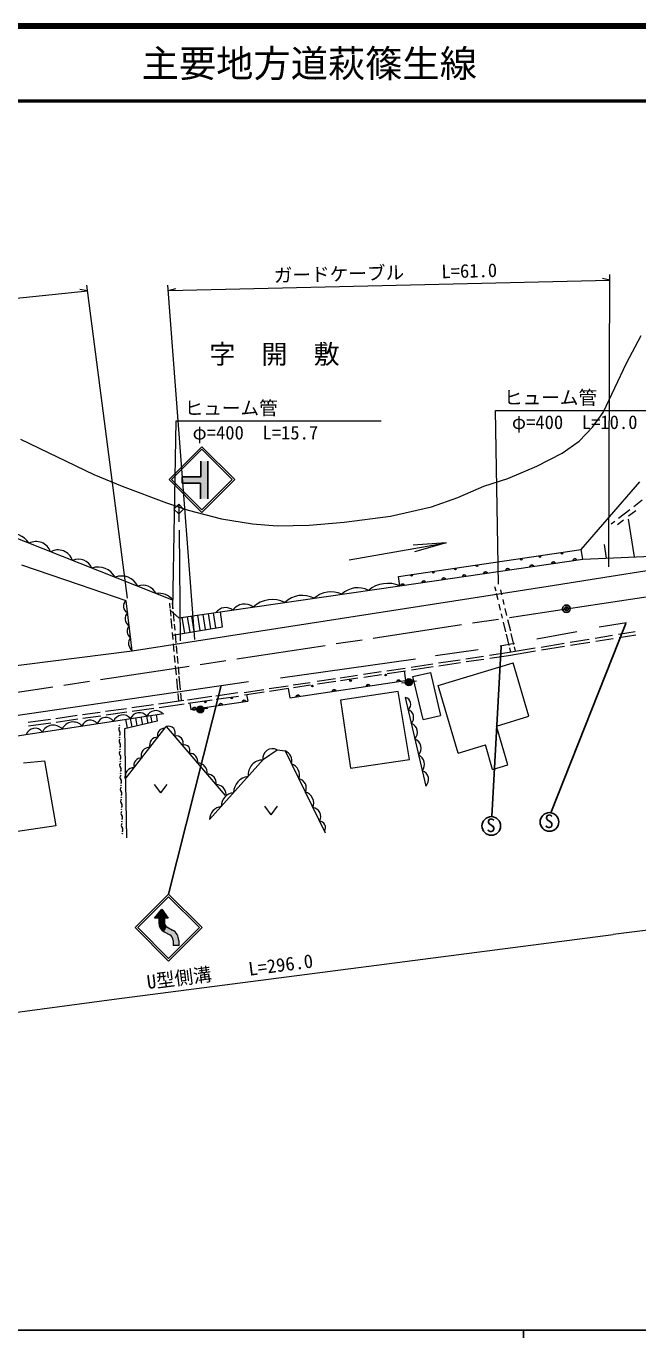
# Model space of a CAD drawing. Units: millimetres, scale not verified. Extents: x 40000 to 680000, y 20000 to 380000.
# Drawn here: x 201233 to 283331, y 204000 to 380000 of the extents above; entities that cross this region are included whole.
import ezdxf
from ezdxf.enums import TextEntityAlignment as Align

# ---------------------------------------------------------------- set-up
doc = ezdxf.new("R2010")
doc.units = ezdxf.units.MM
doc.header["$LTSCALE"] = 1000
doc.header["$PDMODE"] = 32
doc.header["$PDSIZE"] = 500
doc.linetypes.add('CHAIN', pattern=[18.5, 12, -1.5, 3.5, -1.5])
for name, color, linetype, lineweight in [('M-BGD', 7, 'Continuous', 13), ('M-BMK', 2, 'CHAIN', 13), ('M-BMK-SRVR', 3, 'Continuous', 25), ('M-STR-HTXT', 7, 'Continuous', 13), ('M-STR-STRC', 7, 'Continuous', 25), ('M-TTL', 2, 'Continuous', 140), ('M-TTL-BAND', 7, 'Continuous', 25), ('M-TTL-LINE', 7, 'Continuous', 50)]:
    doc.layers.add(name, color=color, linetype=linetype, lineweight=lineweight)
doc.layers.add('M-TTL-TXT', color=7, linetype='Continuous')
doc.styles.add('ＭＳ ゴシック', font='')
doc.styles.get('ＭＳ ゴシック').set_extended_font_data('MS Gothic')

msp = doc.modelspace()

# ---------------------------------------------------------------- hatches: boundary and pattern name
at = {"layer": 'M-BGD'}
for points in [[(253074, 292039, 0.9931), (252129, 291910, 0.00346), (252130, 291904, 0.9931)], [(225086, 288392, 0.9931), (224142, 288263, 0.00346), (224143, 288257, 0.9931)]]:
    msp.add_hatch(color=256, dxfattribs=at).paths.add_polyline_path(points)
at = {"layer": 'M-STR-STRC'}
for points in [[(224651, 316583), (224651, 318687), (222153, 318687), (222153, 319511), (224687, 319511), (224687, 321633), (225600, 321633), (225600, 316583)], [(224651, 316583), (224651, 318687), (222153, 318687), (222153, 319511), (224687, 319511), (224687, 321633), (225600, 321633), (225600, 316583)], [(224651, 316583), (224651, 318687), (222153, 318687), (222153, 319511), (224687, 319511), (224687, 321633), (225600, 321633), (225600, 316583)], [(224651, 316583), (224651, 318687), (222153, 318687), (222153, 319511), (224687, 319511), (224687, 321633), (225600, 321633), (225600, 316583)], [(224651, 316583), (224651, 318687), (222153, 318687), (222153, 319511), (224687, 319511), (224687, 321633), (225600, 321633), (225600, 316583)], [(225600, 321633), (224687, 321633), (224687, 319511), (222153, 319511), (222153, 318687), (224651, 318687), (224651, 316583), (225600, 316583)], [(218465, 260288), (219449, 261517), (220300, 260288)], [(218465, 260288), (219449, 261517), (220300, 260288)], [(219010, 260288), (218465, 260288), (219449, 261517), (220300, 260288), (219755, 260288)], [(219748, 258483), (220102, 259137, -0.27503), (219786, 259668), (219786, 260288), (219043, 260288), (219043, 259668, 0.27503)], [(220878, 258716), (220102, 259137), (219748, 258483), (220523, 258063, -0.27503), (220957, 257332), (220957, 256649), (221701, 256649), (221701, 257332, 0.27503)]]:
    msp.add_hatch(color=256, dxfattribs=at).paths.add_polyline_path(points)

# ---------------------------------------------------------------- linework, layer by layer
at = {"layer": 'M-BGD'}
for p, q in [((281814, 334799), (283770, 338490)), ((278691, 328143), (281814, 334799)), ((277240, 326219), (278691, 328143)), ((275442, 324326), (277240, 326219)), ((200450, 324593), (210302, 319847)), ((273171, 322686), (275442, 324326)), ((269764, 320983), (273171, 322686)), ((265884, 319311), (269764, 320983)), ((210302, 319847), (214119, 318270)), ((262666, 318270), (265884, 319311)), ((275751, 309760), (283607, 318858)), ((214119, 318270), (220049, 316030)), ((259196, 316756), (262666, 318270)), ((220049, 316030), (222952, 315052)), ((222952, 315052), (227462, 313917)), ((250143, 314264), (255632, 315525)), ((255632, 315525), (259196, 316756)), ((282276, 315112), (280746, 313925)), ((283941, 316405), (282781, 315505)), ((227462, 313917), (231595, 313223)), ((239229, 313033), (243897, 313444)), ((243897, 313444), (250143, 314264)), ((280267, 313553), (279773, 313169)), ((281415, 313717), (280618, 313105)), ((283056, 314976), (282098, 314241)), ((282899, 308794), (282101, 313863)), ((198494, 311866), (220959, 302961)), ((231595, 313223), (234907, 312939)), ((234907, 312939), (239229, 313033)), ((244598, 308416), (257594, 310656)), ((251200, 306164), (275751, 309760)), ((257594, 310656), (253199, 310340)), ((257594, 310656), (253347, 309482)), ((275937, 308495), (275751, 309760)), ((279123, 308632), (278852, 310443)), ((251385, 304900), (275937, 308495)), ((275937, 308495), (287232, 308981)), ((208383, 305049), (200644, 307699)), ((214640, 302910), (208383, 305049)), ((215452, 296204), (271319, 304869)), ((221718, 300593), (251385, 304900)), ((251385, 304900), (251200, 306164)), ((264300, 304191), (264163, 304760)), ((215452, 296204), (214640, 302910)), ((264582, 303020), (264377, 303868)), ((265092, 303696), (264931, 304363)), ((265403, 302403), (265240, 303083)), ((220472, 302560), (220530, 301919)), ((220546, 301746), (220630, 300828)), ((220567, 301624), (221718, 300593)), ((220840, 302612), (220914, 301801)), ((220949, 301426), (221064, 300166)), ((224573, 298916), (224254, 300962)), ((225321, 299040), (225003, 301070)), ((226011, 299154), (225696, 301171)), ((226693, 299267), (226380, 301270)), ((227602, 299418), (227292, 301403)), ((264910, 301657), (264721, 302443)), ((265172, 300570), (265035, 301140)), ((265755, 300944), (265530, 301879)), ((220659, 300519), (220780, 299197)), ((220862, 298301), (227602, 299418)), ((221100, 299780), (221174, 298972)), ((222513, 298575), (222187, 300662)), ((223223, 298692), (222899, 300765)), ((223788, 298786), (223466, 300847)), ((265612, 298746), (265303, 300030)), ((266267, 298821), (265898, 300353)), ((278144, 299388), (281824, 299977)), ((220830, 298653), (220918, 297692)), ((221220, 298468), (221335, 297212)), ((266061, 296882), (265686, 298440)), ((266699, 297028), (266344, 298502)), ((269795, 297811), (275158, 298757)), ((274239, 297336), (276808, 297760)), ((277597, 297890), (279937, 298277)), ((277681, 297475), (280023, 297854)), ((280726, 298407), (282975, 298778)), ((280812, 297982), (283084, 298350)), ((160664, 289170), (215452, 296204)), ((220970, 297119), (221065, 296081)), ((221367, 296866), (221464, 295807)), ((256163, 295558), (261883, 296378)), ((263418, 295584), (265809, 295945)), ((264865, 296857), (266762, 297203)), ((265809, 295945), (269556, 296563)), ((265955, 295576), (269603, 296167)), ((266269, 296021), (266134, 296581)), ((266916, 296128), (266775, 296714)), ((270346, 296694), (273450, 297206)), ((270392, 296295), (273498, 296798)), ((274287, 296926), (276892, 297347)), ((221114, 295546), (221199, 294626)), ((221241, 294165), (221349, 292983)), ((221495, 295459), (221586, 294474)), ((221628, 294014), (221719, 293017)), ((235375, 292572), (253471, 295095)), ((252898, 293995), (255801, 294433)), ((252942, 293626), (255845, 294061)), ((256554, 291537), (266621, 294594)), ((256592, 294553), (259466, 294987)), ((256635, 294180), (259510, 294610)), ((260257, 295106), (262628, 295464)), ((260301, 294729), (262673, 295084)), ((263463, 295203), (265955, 295576)), ((268721, 287397), (266621, 294594)), ((221402, 292406), (221538, 290915)), ((221740, 292787), (221908, 290958)), ((236615, 289883), (252159, 292212)), ((240296, 292091), (242744, 292461)), ((243395, 292559), (245715, 292910)), ((243437, 292202), (245758, 292549)), ((246506, 293029), (248874, 293387)), ((246548, 292668), (248917, 293023)), ((249664, 293506), (252108, 293875)), ((249707, 293141), (252151, 293508)), ((251958, 293479), (252159, 292212)), ((253117, 292749), (255515, 293296)), ((254534, 286959), (253117, 292749)), ((255515, 293296), (256857, 287489)), ((172134, 283483), (231064, 292085)), ((221580, 290461), (221673, 289449)), ((221949, 290512), (222041, 289501)), ((226671, 290154), (229632, 290572)), ((230508, 290613), (233139, 291010)), ((230547, 290270), (233179, 290664)), ((233833, 291115), (236386, 291500)), ((233874, 290768), (236427, 291151)), ((236413, 291149), (236615, 289883)), ((237080, 291605), (239368, 291951)), ((237122, 291255), (239409, 291598)), ((240338, 291737), (242786, 292104)), ((251181, 290709), (243434, 289564)), ((252666, 281604), (251181, 290709)), ((252129, 291910), (251598, 291842)), ((253606, 292101), (253075, 292032)), ((259205, 282452), (256554, 291537)), ((215390, 288563), (218300, 288973)), ((219011, 289074), (222375, 289548)), ((219067, 288588), (222450, 289069)), ((222905, 289623), (226142, 290079)), ((222961, 289141), (226216, 289603)), ((223185, 289173), (223319, 288329)), ((223319, 288329), (230968, 289415)), ((226726, 289675), (229743, 290104)), ((230825, 290311), (230968, 289415)), ((243434, 289564), (244759, 280426)), ((252117, 289922), (254867, 278025)), ((172971, 280646), (219720, 287791)), ((201476, 286600), (204479, 287024)), ((205189, 287124), (208064, 287529)), ((205247, 286627), (208141, 287038)), ((208775, 287630), (211170, 287967)), ((208832, 287136), (211246, 287479)), ((211886, 288069), (214678, 288462)), ((211943, 287577), (214754, 287976)), ((214831, 285823), (214608, 287009)), ((215451, 285964), (215236, 287105)), ((215447, 288075), (218376, 288490)), ((216133, 286120), (215928, 287211)), ((216866, 286288), (216671, 287325)), ((217591, 286453), (217406, 287437)), ((218155, 286582), (217978, 287524)), ((218682, 287632), (218826, 286736)), ((224142, 288263), (223611, 288195)), ((225618, 288454), (225087, 288385)), ((254534, 286959), (256857, 287489)), ((264377, 286078), (268721, 287397)), ((201534, 286100), (204557, 286529)), ((218826, 286736), (214410, 285726)), ((214410, 285726), (214687, 271072)), ((214538, 278964), (220037, 286044)), ((220037, 286044), (227949, 276772)), ((265894, 280880), (264377, 286078)), ((259205, 282452), (262884, 283569)), ((263850, 280260), (262884, 283569)), ((225835, 273538), (233101, 281632)), ((233101, 281632), (234910, 282894)), ((234910, 282894), (235982, 282747)), ((235982, 282747), (241380, 271776)), ((244759, 280426), (252666, 281604)), ((200870, 281131), (203667, 281405)), ((203667, 281405), (205202, 272698)), ((263850, 280260), (265894, 280880)), ((218431, 278266), (219272, 277125)), ((220113, 278266), (219272, 277125)), ((233226, 275332), (234067, 274192)), ((234908, 275332), (234067, 274192)), ((205202, 272698), (191743, 270722))]:
    msp.add_line(p, q, dxfattribs=at)
at = {"layer": 'M-BGD', "lineweight": 25}
for p, q in [((281711, 299832), (271675, 274451)), ((264980, 296783), (263740, 273930))]:
    msp.add_line(p, q, dxfattribs=at)
at = {"layer": 'M-BGD'}
msp.add_lwpolyline([(271319, 304869), (292730, 308268), (297086, 309378), (300004, 311555)], dxfattribs=at)
for centre, radius in [((267689, 308456), 107), ((270201, 308824), 107), ((273149, 309256), 107), ((252973, 306301), 107), ((255883, 306728), 107), ((258844, 307161), 107), ((261752, 307587), 107), ((244773, 292191), 107), ((249484, 292927), 107), ((252602, 291971), 477), ((239642, 291455), 107), ((224614, 288324), 477), ((225272, 289332), 107), ((228820, 289843), 107), ((213730, 286196), 25), ((213774, 284581), 25), ((213818, 282967), 25), ((213862, 281352), 25), ((213906, 279737), 25), ((213950, 278123), 25), ((213994, 276508), 25), ((214038, 274893), 25), ((214082, 273279), 25), ((214126, 271664), 25)]:
    msp.add_circle(centre, radius, dxfattribs=at)
at = {"layer": 'M-BGD', "lineweight": 25}
for centre in [(263667, 272682), (271470, 273218)]:
    msp.add_circle(centre, 1250, dxfattribs=at)
at = {"layer": 'M-BGD'}
for centre, radius, start, end in [((199167, 309004), 2939, 33.50539, 103.25207), ((202554, 308775), 2075, 19.96408, 116.79338), ((205481, 307656), 2072, 18.6223, 118.13516), ((208224, 306483), 1994, 23.75096, 113.00651), ((210871, 304803), 2616, 28.43468, 108.32278), ((214061, 303877), 2346, 24.46774, 112.28973), ((216906, 303071), 1914, 25.00001, 111.75745), ((245737, 301639), 3017, 61.45941, 135.05869), ((249772, 301214), 4023, 66.37144, 130.14666), ((215214, 302165), 940, 127.63136, 246.18112), ((218991, 301380), 2524, 38.77969, 97.97777), ((234273, 299335), 3733, 63.01357, 133.50453), ((238302, 300310), 3314, 61.72584, 134.79226), ((242156, 300610), 3475, 65.41783, 131.10027), ((215623, 300512), 1119, 134.85758, 238.95489), ((228003, 300364), 1617, 52.57651, 143.94159), ((230531, 300564), 1887, 51.57695, 144.94115), ((215840, 298836), 1070, 137.87687, 235.93561), ((216194, 297179), 1226, 141.09701, 232.71547), ((251970, 289047), 888, 305.53378, 80.49244), ((211962, 285953), 1283, 38.82793, 158.55107), ((214207, 286225), 1354, 40.55053, 156.82848), ((216424, 286595), 1293, 40.61505, 156.76396), ((218597, 286819), 1342, 44.79832, 152.58069), ((252075, 287230), 1170, 316.61145, 69.41476), ((202399, 284561), 1234, 36.51242, 160.86659), ((204864, 284557), 1647, 43.99722, 153.38179), ((207519, 285010), 1625, 42.5387, 154.8403), ((209832, 285676), 1197, 38.5883, 158.7907), ((214083, 285676), 439, 142.09821, 221.02423), ((213421, 285101), 439, 322.09821, 41.02423), ((219692, 284898), 848, 82.73723, 201.59149), ((220300, 285124), 957, 335.01284, 105.93717), ((252529, 285252), 1239, 314.68134, 71.34487), ((214127, 284062), 439, 142.09821, 221.02423), ((213465, 283486), 439, 322.09821, 41.02423), ((218841, 283538), 1050, 86.54598, 197.78275), ((221412, 283866), 888, 334.94471, 106.00531), ((222501, 282835), 714, 327.46518, 113.48484), ((252849, 283090), 1395, 319.28856, 66.73765), ((214171, 282447), 439, 142.09821, 221.02423), ((213509, 281871), 439, 322.09821, 41.02423), ((216656, 280835), 969, 84.96424, 199.36448), ((217721, 282174), 1049, 83.44965, 200.87908), ((223125, 281310), 1140, 349.84482, 91.1052), ((234289, 281755), 1297, 61.42466, 189.88845), ((235455, 281410), 1437, 343.90612, 68.48943), ((253385, 280964), 1324, 319.22546, 66.80075), ((214215, 280833), 439, 142.09821, 221.02423), ((213553, 280257), 439, 322.09821, 41.02423), ((215694, 279308), 1206, 87.75445, 196.57428), ((224279, 279876), 1234, 349.49797, 91.45205), ((233002, 279547), 1985, 89.73103, 186.43939), ((236308, 279498), 1603, 341.62609, 70.76946), ((254027, 278923), 1230, 313.0728, 72.95341), ((214259, 279218), 439, 142.09821, 221.02423), ((213597, 278642), 439, 322.09821, 41.02423), ((225551, 278468), 1185, 348.1113, 92.83872), ((226719, 276860), 1364, 2.51462, 90.37777), ((231257, 277155), 2181, 95.98665, 180.18378), ((237616, 277799), 1214, 332.50809, 79.88746), ((214303, 277603), 439, 142.09821, 221.02423), ((213641, 277027), 439, 322.09821, 41.02423), ((229218, 275351), 1803, 94.50204, 181.66838), ((238271, 275739), 1558, 338.07559, 74.31996), ((214347, 275989), 439, 142.09821, 221.02423), ((214391, 274374), 439, 142.09821, 221.02423), ((213685, 275413), 439, 322.09821, 41.02423), ((227675, 273475), 1842, 98.10356, 178.06686), ((239543, 273948), 1222, 330.56787, 81.82768), ((214435, 272759), 439, 142.09821, 221.02423), ((213729, 273798), 439, 322.09821, 41.02423), ((240523, 272461), 890, 327.82833, 84.56722), ((213773, 272184), 439, 322.09821, 41.02423), ((315647, -16219), 276659, 80.63981, 97.4009)]:
    msp.add_arc(centre, radius, start, end, dxfattribs=at)
at = {"layer": 'M-BGD', "lineweight": 25}
for centre, start, end in [((272038, 307867), 21.01129, 175.65052), ((274905, 308287), 21.01129, 175.65052), ((260051, 306112), 21.01129, 175.65052), ((262917, 306532), 21.01129, 175.65052), ((265870, 306964), 21.01129, 175.65052), ((269106, 307438), 21.01129, 175.65052), ((251752, 304897), 21.01129, 175.65052), ((254630, 305318), 21.01129, 175.65052), ((257288, 305707), 21.01129, 175.65052), ((251221, 292015), 21.20394, 175.84317), ((242560, 290717), 21.20394, 175.84317), ((247164, 291407), 21.20394, 175.84317), ((227361, 288846), 20.75755, 175.39678), ((230494, 289291), 20.75755, 175.39678), ((237717, 289991), 21.20394, 175.84317), ((223832, 288345), 20.75755, 175.39678)]:
    msp.add_arc(centre, 256, start, end, dxfattribs=at)
at = {"layer": 'M-BMK'}
for p, q in [((273746, 301830), (290559, 304380)), ((174642, 286795), (273746, 301830))]:
    msp.add_line(p, q, dxfattribs=at)
at = {"layer": 'M-BMK-SRVR'}
msp.add_circle((273746, 301830), 500, dxfattribs=at)
msp.add_point((273746, 301830), dxfattribs=at)
at = {"layer": 'M-STR-HTXT'}
for p, q in [((214839, 303266), (209350, 345239)), ((223889, 297684), (220256, 345263)), ((220312, 344529), (279588, 345940)), ((279588, 345940), (278582, 346166)), ((279424, 307466), (279591, 346677)), ((138777, 337124), (209445, 344508)), ((209445, 344508), (208425, 344653)), ((220312, 344529), (221305, 344802)), ((264651, 305145), (264252, 328441)), ((264252, 328441), (291752, 328441)), ((220914, 301801), (221383, 327038)), ((221383, 327038), (248883, 327038)), ((213054, 249438), (280010, 258135)), ((126696, 237950), (213054, 249438))]:
    msp.add_line(p, q, dxfattribs=at)
at = {"layer": 'M-STR-STRC'}
for p, q in [((224827, 323573), (220415, 319161)), ((224827, 323234), (220754, 319161)), ((229240, 319161), (224827, 323573)), ((228900, 319161), (224827, 323234)), ((224687, 321633), (224687, 319511)), ((225600, 316583), (225600, 321633)), ((220415, 319161), (224827, 314748)), ((220754, 319161), (224827, 315088)), ((224687, 319511), (222153, 319511)), ((222153, 319511), (222153, 318687)), ((222153, 318687), (224651, 318687)), ((224651, 318687), (224651, 316583)), ((224827, 314748), (229240, 319161)), ((224827, 315088), (228900, 319161)), ((220349, 263538), (227405, 291551))]:
    msp.add_line(p, q, dxfattribs=at)
at = {"layer": 'M-STR-STRC', "lineweight": 13}
for p, q in [((221708, 315844), (221060, 315196)), ((221060, 315196), (221708, 314548)), ((221708, 315844), (221708, 313488)), ((222356, 315196), (221708, 315844)), ((221708, 314548), (222356, 315196)), ((221923, 297522), (221829, 312379)), ((215849, 259037), (220349, 263538)), ((216203, 259037), (220349, 263185)), ((224849, 259039), (220349, 263538)), ((224496, 259039), (220349, 263185)), ((218465, 260288), (219449, 261517)), ((219449, 261517), (220300, 260288)), ((220350, 254538), (215849, 259037)), ((220350, 254891), (216203, 259037)), ((220300, 260288), (218465, 260288)), ((219043, 260288), (219043, 259668)), ((219786, 260288), (219786, 259668)), ((220102, 259137), (220878, 258716)), ((224849, 259039), (220350, 254538)), ((224496, 259039), (220350, 254891)), ((219748, 258483), (220523, 258063)), ((220957, 257332), (220957, 256649)), ((221701, 257332), (221701, 256649)), ((221701, 256649), (220957, 256649))]:
    msp.add_line(p, q, dxfattribs=at)
for centre, radius, start, end in [((220391, 259668), 1348, 180, 241.51046), ((220391, 259668), 605, 180, 241.51046), ((220127, 257332), 831, 360, 61.51046), ((220127, 257332), 1574, 0, 61.51046)]:
    msp.add_arc(centre, radius, start, end, dxfattribs=at)
at = {"layer": 'M-TTL'}
msp.add_line((680000, 380000), (40000, 380000), dxfattribs=at)
at = {"layer": 'M-TTL-BAND'}
for p, q in [((40000, 205000), (579000, 205000)), ((268000, 205000), (268000, 204000))]:
    msp.add_line(p, q, dxfattribs=at)
at = {"layer": 'M-TTL-LINE'}
msp.add_line((40000, 370000), (680000, 370000), dxfattribs=at)

# ---------------------------------------------------------------- texts
at = {"layer": 'M-BGD', "style": 'ＭＳ ゴシック'}
for s, height, p in [('字\u3000開\u3000敷', 2566, (225814, 333941)), ('S', 1833, (262988, 271308)), ('S', 1833, (270791, 271845))]:
    msp.add_text(s, height=height, dxfattribs=at).set_placement(p, align=Align.BOTTOM_LEFT)
at = {"layer": 'M-STR-HTXT', "style": 'ＭＳ ゴシック'}
for s, rotation, p in [('ガードケーブル\u3000\u3000L=61.0', 1.364, (234502, 345090)), ('U型側溝\u3000\u3000L=296.0', 7.401, (217621, 250257))]:
    msp.add_text(s, height=1833, rotation=rotation, dxfattribs=at).set_placement(p, align=Align.BOTTOM_LEFT)
for s, p in [('ヒューム管', (265367, 328703)), ('ヒューム管', (222498, 327301)), ('φ=400  L=10.0', (266434, 325397)), ('φ=400  L=15.7', (223565, 323994))]:
    msp.add_text(s, height=1833, dxfattribs=at).set_placement(p, align=Align.BOTTOM_LEFT)
at = {"layer": 'M-TTL-TXT', "style": 'ＭＳ ゴシック'}
msp.add_text('主要地方道萩篠生線', height=3666, dxfattribs=at).set_placement((216734, 375000), align=Align.MIDDLE_LEFT)

doc.saveas('drawing.dxf')
